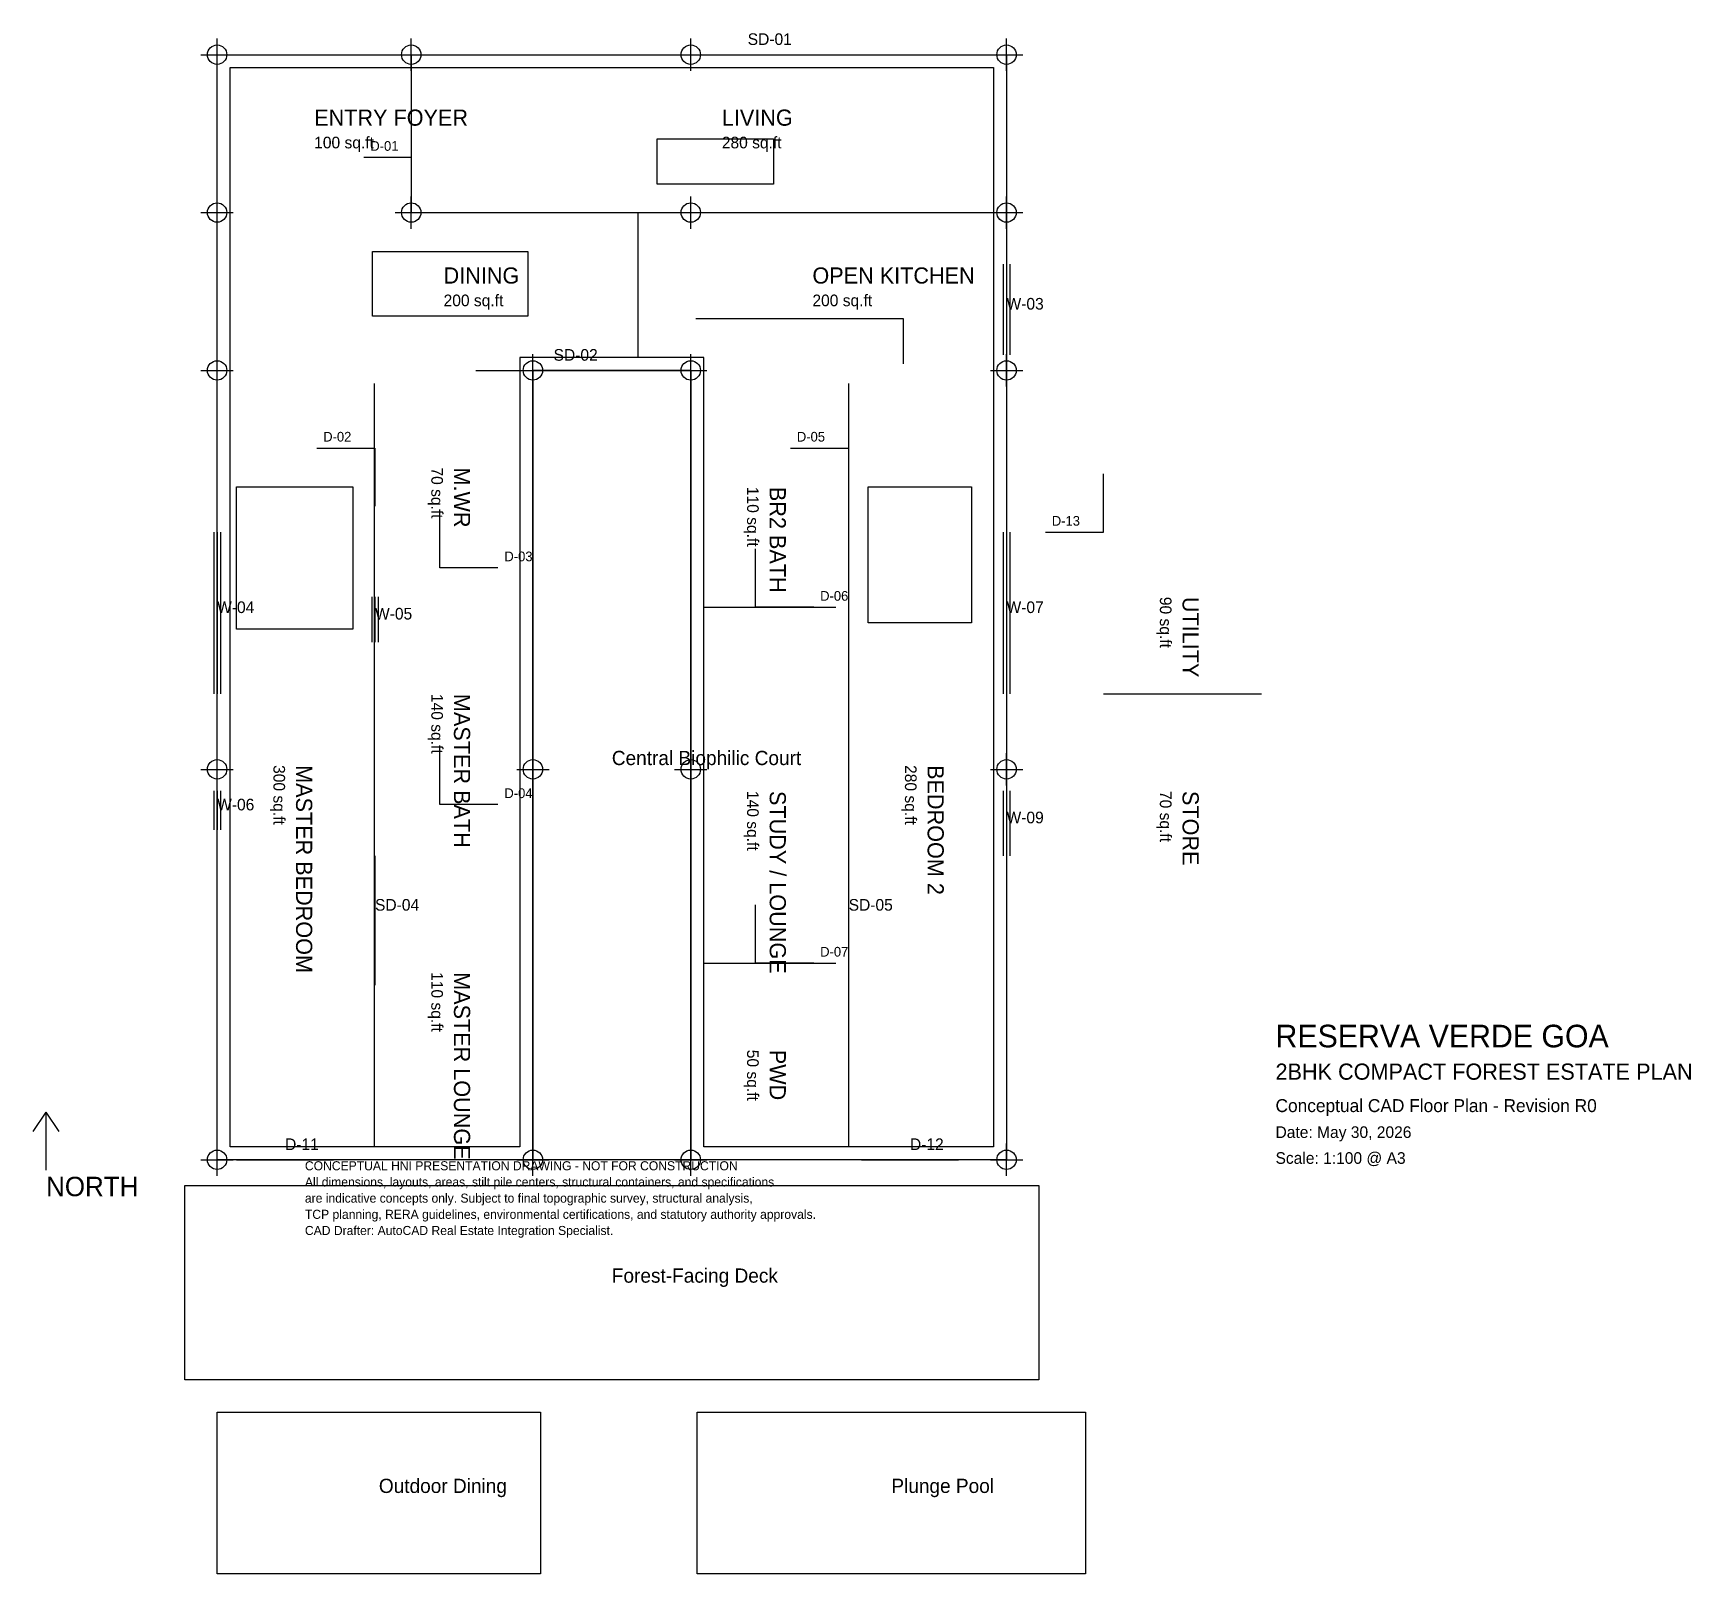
# Model space of a CAD drawing. Extents: x 3.3 to 28.9, y -1.3 to 22.5.
import ezdxf

# ---------------------------------------------------------------- set-up
doc = ezdxf.new("R2010")
doc.units = 0
for name, color, linetype in [('A-DECK', 30, 'CONTINUOUS'), ('A-DISCLAIMER', 8, 'CONTINUOUS'), ('A-DOOR', 2, 'CONTINUOUS'), ('A-FURN', 9, 'CONTINUOUS'), ('A-KITCHEN', 40, 'CONTINUOUS'), ('A-LANDSCAPE', 62, 'CONTINUOUS'), ('A-NORTH', 7, 'CONTINUOUS'), ('A-STILT', 1, 'CONTINUOUS'), ('A-TEXT', 7, 'CONTINUOUS'), ('A-WALL-EXT', 3, 'CONTINUOUS'), ('A-WALL-INT', 4, 'CONTINUOUS'), ('A-WET', 140, 'CONTINUOUS'), ('A-WINDOW', 5, 'CONTINUOUS')]:
    doc.layers.add(name, color=color, linetype=linetype)

msp = doc.modelspace()

# ---------------------------------------------------------------- linework, layer by layer
at = {"layer": 'A-DECK'}
for p, q in [((5.643, 4.663), (18.843, 4.663)), ((5.643, 1.663), (5.643, 4.663)), ((18.843, 4.663), (18.843, 1.663)), ((18.843, 1.663), (5.643, 1.663)), ((6.143, 1.163), (11.143, 1.163)), ((6.143, -1.337), (6.143, 1.163)), ((11.143, 1.163), (11.143, -1.337)), ((11.143, -1.337), (6.143, -1.337))]:
    msp.add_line(p, q, dxfattribs=at)
at = {"layer": 'A-DOOR'}
for p, q in [((13.143, 22.143), (15.543, 22.143)), ((8.411, 20.557), (9.143, 20.557)), ((9.143, 20.557), (9.143, 19.825)), ((10.143, 17.263), (12.543, 17.263)), ((7.683, 16.063), (8.583, 16.063)), ((8.583, 16.063), (8.583, 15.163)), ((15.003, 16.063), (15.903, 16.063)), ((15.903, 16.063), (15.903, 15.163)), ((19.843, 14.763), (19.843, 15.663)), ((9.583, 14.213), (9.583, 15.113)), ((18.943, 14.763), (19.843, 14.763)), ((14.463, 13.603), (14.463, 14.503)), ((10.483, 14.213), (9.583, 14.213)), ((15.363, 13.603), (14.463, 13.603)), ((9.583, 10.553), (9.583, 11.453)), ((10.483, 10.553), (9.583, 10.553)), ((8.583, 9.763), (8.583, 7.763)), ((15.903, 9.763), (15.903, 7.763)), ((14.463, 8.103), (14.463, 9.003)), ((15.363, 8.103), (14.463, 8.103)), ((6.443, 5.063), (7.943, 5.063)), ((16.1, 5.063), (17.6, 5.063))]:
    msp.add_line(p, q, dxfattribs=at)
at = {"layer": 'A-FURN'}
for p, q in [((12.943, 20.843), (14.743, 20.843)), ((12.943, 20.143), (12.943, 20.843)), ((14.743, 20.843), (14.743, 20.143)), ((14.743, 20.143), (12.943, 20.143)), ((8.543, 19.103), (10.943, 19.103)), ((8.543, 18.103), (8.543, 19.103)), ((10.943, 19.103), (10.943, 18.103)), ((10.943, 18.103), (8.543, 18.103)), ((6.443, 15.463), (8.243, 15.463)), ((6.443, 13.263), (6.443, 15.463)), ((8.243, 15.463), (8.243, 13.263)), ((16.203, 15.463), (17.803, 15.463)), ((16.203, 13.363), (16.203, 15.463)), ((17.803, 15.463), (17.803, 13.363)), ((17.803, 13.363), (16.203, 13.363)), ((8.243, 13.263), (6.443, 13.263))]:
    msp.add_line(p, q, dxfattribs=at)
at = {"layer": 'A-KITCHEN'}
for p, q in [((13.543, 18.063), (16.743, 18.063)), ((16.743, 18.063), (16.743, 17.363))]:
    msp.add_line(p, q, dxfattribs=at)
at = {"layer": 'A-LANDSCAPE'}
for p, q in [((11.023, 17.263), (13.463, 17.263)), ((11.023, 5.063), (11.023, 17.263)), ((13.463, 17.263), (13.463, 5.063)), ((13.463, 5.063), (11.023, 5.063))]:
    msp.add_line(p, q, dxfattribs=at)
at = {"layer": 'A-NORTH'}
for p in [(3.3, 5.5), (3.5, 4.9), (3.7, 5.5)]:
    msp.add_line(p, (3.5, 5.8), dxfattribs=at)
at = {"layer": 'A-STILT'}
for p, q in [((6.143, 21.893), (6.143, 22.393)), ((9.143, 21.893), (9.143, 22.393)), ((13.463, 21.893), (13.463, 22.393)), ((18.343, 21.893), (18.343, 22.393)), ((5.893, 22.143), (6.393, 22.143)), ((8.893, 22.143), (9.393, 22.143)), ((13.213, 22.143), (13.713, 22.143)), ((18.093, 22.143), (18.593, 22.143)), ((6.143, 19.453), (6.143, 19.953)), ((9.143, 19.453), (9.143, 19.953)), ((13.463, 19.453), (13.463, 19.953)), ((18.343, 19.453), (18.343, 19.953)), ((5.893, 19.703), (6.393, 19.703)), ((8.893, 19.703), (9.393, 19.703)), ((13.213, 19.703), (13.713, 19.703)), ((18.093, 19.703), (18.593, 19.703)), ((6.143, 17.013), (6.143, 17.513)), ((11.023, 17.013), (11.023, 17.513)), ((13.463, 17.013), (13.463, 17.513)), ((18.343, 17.013), (18.343, 17.513)), ((5.893, 17.263), (6.393, 17.263)), ((10.773, 17.263), (11.273, 17.263)), ((13.213, 17.263), (13.713, 17.263)), ((18.093, 17.263), (18.593, 17.263)), ((6.143, 10.847), (6.143, 11.347)), ((11.023, 10.847), (11.023, 11.347)), ((13.463, 10.847), (13.463, 11.347)), ((18.343, 10.847), (18.343, 11.347)), ((5.893, 11.097), (6.393, 11.097)), ((10.773, 11.097), (11.273, 11.097)), ((13.213, 11.097), (13.713, 11.097)), ((18.093, 11.097), (18.593, 11.097)), ((6.143, 4.813), (6.143, 5.313)), ((11.023, 4.813), (11.023, 5.313)), ((13.463, 4.813), (13.463, 5.313)), ((18.343, 4.813), (18.343, 5.313)), ((5.893, 5.063), (6.393, 5.063)), ((10.773, 5.063), (11.273, 5.063)), ((13.213, 5.063), (13.713, 5.063)), ((18.093, 5.063), (18.593, 5.063))]:
    msp.add_line(p, q, dxfattribs=at)
for centre in [(6.143, 22.143), (9.143, 22.143), (13.463, 22.143), (18.343, 22.143), (6.143, 19.703), (9.143, 19.703), (13.463, 19.703), (18.343, 19.703), (6.143, 17.263), (11.023, 17.263), (13.463, 17.263), (18.343, 17.263), (6.143, 11.097), (11.023, 11.097), (13.463, 11.097), (18.343, 11.097), (6.143, 5.063), (11.023, 5.063), (13.463, 5.063), (18.343, 5.063)]:
    msp.add_circle(centre, 0.15, dxfattribs=at)
at = {"layer": 'A-WALL-EXT'}
for p, q in [((6.143, 22.143), (18.343, 22.143)), ((6.143, 5.063), (6.143, 22.143)), ((18.343, 22.143), (18.343, 5.063)), ((6.343, 21.943), (18.143, 21.943)), ((6.343, 5.263), (6.343, 21.943)), ((18.143, 21.943), (18.143, 5.263)), ((13.663, 17.463), (10.823, 17.463)), ((10.823, 17.463), (10.823, 5.263)), ((13.663, 5.263), (13.663, 17.463)), ((13.463, 17.263), (11.023, 17.263)), ((11.023, 17.263), (11.023, 5.063)), ((13.463, 5.063), (13.463, 17.263)), ((10.823, 5.263), (6.343, 5.263)), ((18.143, 5.263), (13.663, 5.263)), ((11.023, 5.063), (6.143, 5.063)), ((18.343, 5.063), (13.463, 5.063))]:
    msp.add_line(p, q, dxfattribs=at)
at = {"layer": 'A-WALL-INT'}
for p, q in [((9.143, 22.143), (9.143, 19.703)), ((9.143, 19.703), (18.143, 19.703)), ((12.643, 19.703), (12.643, 17.463)), ((8.571, 17.063), (8.571, 5.263)), ((15.903, 17.063), (15.903, 5.263)), ((13.663, 13.603), (15.703, 13.603)), ((19.843, 12.263), (22.283, 12.263)), ((13.663, 8.103), (15.703, 8.103))]:
    msp.add_line(p, q, dxfattribs=at)
at = {"layer": 'A-WET'}
for p, q in [((13.563, 1.163), (19.563, 1.163)), ((13.563, -1.337), (13.563, 1.163)), ((19.563, 1.163), (19.563, -1.337)), ((19.563, -1.337), (13.563, -1.337))]:
    msp.add_line(p, q, dxfattribs=at)
at = {"layer": 'A-WINDOW'}
for p, q in [((18.293, 18.903), (18.293, 17.503)), ((18.343, 18.903), (18.343, 17.503)), ((18.393, 18.903), (18.393, 17.503)), ((6.093, 14.763), (6.093, 12.263)), ((6.143, 14.763), (6.143, 12.263)), ((6.193, 14.763), (6.193, 12.263)), ((18.293, 14.763), (18.293, 12.263)), ((18.343, 14.763), (18.343, 12.263)), ((18.393, 14.763), (18.393, 12.263)), ((8.533, 13.763), (8.533, 13.063)), ((8.583, 13.763), (8.583, 13.063)), ((8.633, 13.763), (8.633, 13.063)), ((6.093, 10.763), (6.093, 10.163)), ((6.143, 10.763), (6.143, 10.163)), ((6.193, 10.763), (6.193, 10.163)), ((18.293, 10.763), (18.293, 9.763)), ((18.343, 10.763), (18.343, 9.763)), ((18.393, 10.763), (18.393, 9.763))]:
    msp.add_line(p, q, dxfattribs=at)

# ---------------------------------------------------------------- texts
at = {"layer": 'A-DISCLAIMER'}
for s, p in [('CONCEPTUAL HNI PRESENTATION DRAWING - NOT FOR CONSTRUCTION', (7.5, 4.9)), ('All dimensions, layouts, areas, stilt pile centers, structural containers, and specifications', (7.5, 4.65)), ('are indicative concepts only. Subject to final topographic survey, structural analysis,', (7.5, 4.4)), ('TCP planning, RERA guidelines, environmental certifications, and statutory authority approvals.', (7.5, 4.15)), ('CAD Drafter: AutoCAD Real Estate Integration Specialist.', (7.5, 3.9))]:
    msp.add_text(s, height=0.14, dxfattribs=at).set_placement(p)
at = {"layer": 'A-NORTH'}
msp.add_text('NORTH', height=0.3, dxfattribs=at).set_placement((3.5, 4.5))
at = {"layer": 'A-TEXT'}
for s, height, p in [('SD-01', 0.18, (14.343, 22.293)), ('ENTRY FOYER', 0.25, (7.643, 21.045)), ('LIVING', 0.25, (13.943, 21.045)), ('100 sq.ft', 0.18, (7.643, 20.695)), ('D-01', 0.15, (8.511, 20.657)), ('280 sq.ft', 0.18, (13.943, 20.695)), ('DINING', 0.25, (9.643, 18.605)), ('OPEN KITCHEN', 0.25, (15.343, 18.605)), ('200 sq.ft', 0.18, (9.643, 18.255)), ('200 sq.ft', 0.18, (15.343, 18.255)), ('W-03', 0.18, (18.343, 18.203)), ('SD-02', 0.18, (11.343, 17.413)), ('D-02', 0.15, (7.783, 16.163)), ('D-05', 0.15, (15.103, 16.163)), ('D-13', 0.15, (19.043, 14.863)), ('D-03', 0.15, (10.583, 14.313)), ('D-06', 0.15, (15.463, 13.703)), ('W-04', 0.18, (6.143, 13.513)), ('W-05', 0.18, (8.583, 13.413)), ('W-07', 0.18, (18.343, 13.513)), ('Central Biophilic Court', 0.22, (12.243, 11.163)), ('D-04', 0.15, (10.583, 10.653)), ('W-06', 0.18, (6.143, 10.463)), ('W-09', 0.18, (18.343, 10.263)), ('SD-04', 0.18, (8.583, 8.913)), ('SD-05', 0.18, (15.903, 8.913)), ('D-07', 0.15, (15.463, 8.203)), ('RESERVA VERDE GOA', 0.35, (22.5, 6.8)), ('2BHK COMPACT FOREST ESTATE PLAN', 0.25, (22.5, 6.3)), ('Conceptual CAD Floor Plan - Revision R0', 0.2, (22.5, 5.8)), ('D-11', 0.18, (7.193, 5.213)), ('D-12', 0.18, (16.85, 5.213)), ('Date: May 30, 2026', 0.18, (22.5, 5.4)), ('Scale: 1:100 @ A3', 0.18, (22.5, 5)), ('Forest-Facing Deck', 0.22, (12.243, 3.163)), ('Outdoor Dining', 0.22, (8.643, -0.087)), ('Plunge Pool', 0.22, (16.563, -0.087))]:
    msp.add_text(s, height=height, dxfattribs=at).set_placement(p)
for s, height, p in [('70 sq.ft', 0.18, (9.453, 15.763)), ('M.WR', 0.25, (9.803, 15.763)), ('110 sq.ft', 0.18, (14.333, 15.463)), ('BR2 BATH', 0.25, (14.683, 15.463)), ('90 sq.ft', 0.18, (20.713, 13.763)), ('UTILITY', 0.25, (21.063, 13.763)), ('140 sq.ft', 0.18, (9.453, 12.263)), ('MASTER BATH', 0.25, (9.803, 12.263)), ('300 sq.ft', 0.18, (7.013, 11.163)), ('MASTER BEDROOM', 0.25, (7.363, 11.163)), ('280 sq.ft', 0.18, (16.773, 11.163)), ('BEDROOM 2', 0.25, (17.123, 11.163)), ('140 sq.ft', 0.18, (14.333, 10.763)), ('STUDY / LOUNGE', 0.25, (14.683, 10.763)), ('70 sq.ft', 0.18, (20.713, 10.763)), ('STORE', 0.25, (21.063, 10.763)), ('110 sq.ft', 0.18, (9.453, 7.963)), ('MASTER LOUNGE', 0.25, (9.803, 7.963)), ('50 sq.ft', 0.18, (14.333, 6.763)), ('PWD', 0.25, (14.683, 6.763))]:
    msp.add_text(s, height=height, rotation=-90, dxfattribs=at).set_placement(p)

doc.saveas('drawing.dxf')
